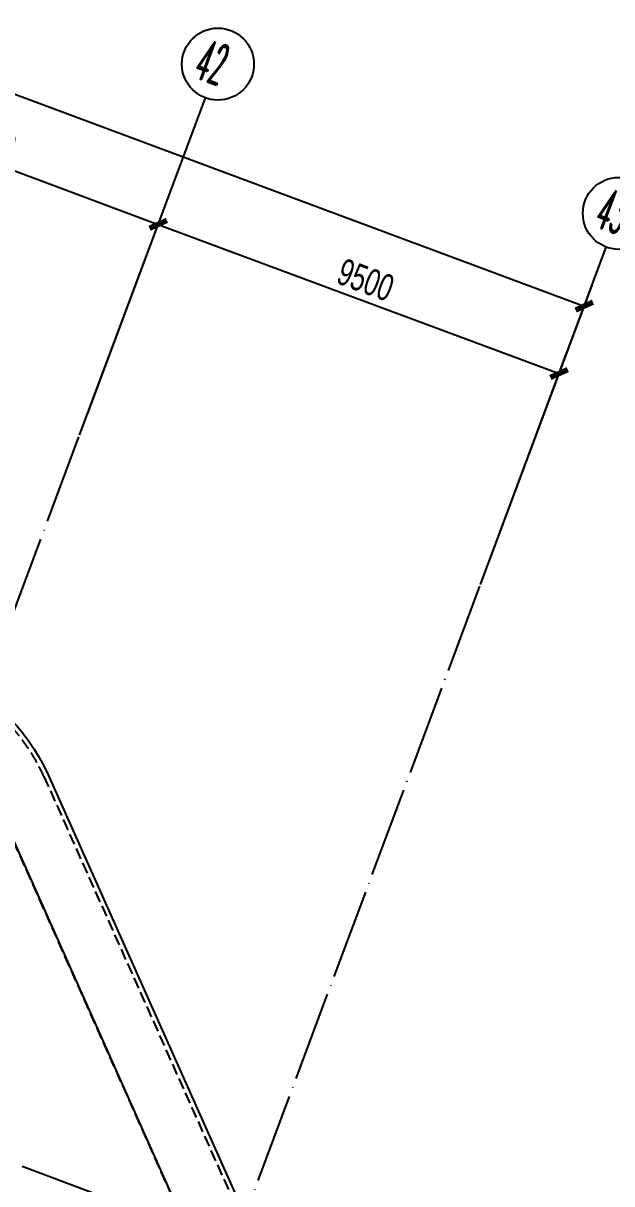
# Model space of a CAD drawing. Header units: millimetres. Extents: x 600121811 to 600690586, y 3472921280 to 3473279938.
# Drawn here: x 600582831 to 600595900, y 3473078158 to 3473103954 of the extents above; entities that cross this region are included whole.
import ezdxf
from ezdxf.enums import TextEntityAlignment as Align

# ---------------------------------------------------------------- set-up
doc = ezdxf.new("R2010")
doc.units = ezdxf.units.MM
doc.header["$LTSCALE"] = 1000
doc.linetypes.add('AX-MALL-GIRD-200$0$DOTE', pattern=[2.42, 2, -0.2, 0.02, -0.2])
doc.linetypes.add('AX-MALL-WALL-GJ$0$DASH', pattern=[0.35, 0.25, -0.1])
doc.layers.get('0').update_dxf_attribs({"linetype": 'CONTINUOUS'})
for name, color, linetype in [('AX-MALL-GIRD-200$0$A-Grid', 222, 'AX-MALL-GIRD-200$0$DOTE'), ('AX-MALL-GIRD-200$0$A-Grid-Iden', 11, 'CONTINUOUS'), ('AX-MALL-GJ-200$0$A-Anno-Note', 241, 'CONTINUOUS'), ('AX-MALL-WALL-GJ$0$A-Detl-Patt', 8, 'CONTINUOUS'), ('AX-MALL-WALL-GJ$0$A-Detl-Thin', 131, 'CONTINUOUS'), ('AX-MALL-WALL-GJ$0$A-SEE', 254, 'CONTINUOUS'), ('AXIS_TEXT', 7, 'CONTINUOUS')]:
    doc.layers.add(name, color=color, linetype=linetype)
doc.styles.add('AX-MALL-GIRD-200$0$_TCH_AXIS', font='ROMAND.shx', dxfattribs={"width": 0.7, "height": 5, "bigfont": 'zy_cn.shx'})
doc.styles.add('AX-MALL-GIRD-200$0$_TCH_DIM_T3', font='zy_en.shx', dxfattribs={"width": 0.7, "bigfont": 'zy_cn.shx'})
doc.styles.add('COMPLEX', font='COMPLEX')
doc.dimstyles.new('AX-MALL-GIRD-200$0$_TCH_ARCH&&200', dxfattribs={"dimtxt": 595, "dimasz": 300, "dimexe": 500, "dimexo": 500, "dimgap": 152.5, "dimtad": 1, "dimdec": 0, "dimzin": 0, "dimdsep": 46, "dimtxsty": 'AX-MALL-GIRD-200$0$_TCH_DIM_T3', "dimblk": 'AX-MALL-GIRD-200$0$_ArchTick', "dimcen": 0.09, "dimclrt": 7, "dimazin": 2, "dimtfac": 1, "dimtdec": 0, "dimtix": 1, "dimtmove": 2, "dimatfit": 3, "dimfxl": 500, "dimtolj": 1, "dimtzin": 0, "dimarcsym": 0})

# ---------------------------------------------------------------- blocks, each defined once
blk = doc.blocks.new('_AXISO')
blk.add_circle((0, 0), 0.5)
at = {"layer": 'AXIS_TEXT', "style": 'COMPLEX', "width": 1.041667}
blk.add_attdef('A', text='', height=0.56, dxfattribs=at).set_placement((-0.25, -0.28), (0.25, -0.28), align=Align.FIT)
blk = doc.blocks.new('AX-MALL-GIRD-200$0$_ArchTick')
at = {"color": 0, "linetype": 'ByBlock', "const_width": 0.4}
blk.add_lwpolyline([(-0.5, -0.5), (0.5, 0.5)], dxfattribs=at)
blk = doc.blocks.new('*D117')
at = {"layer": 'AX-MALL-GIRD-200$0$A-Grid-Iden', "color": 0, "lineweight": -2, "transparency": 16777216}
for p, q in [((600267990, 3473213085), (600270294, 3473219270)), ((600270119, 3473218801), (600595289, 3473097666)), ((600593160, 3473091950), (600595464, 3473098134))]:
    blk.add_line(p, q, dxfattribs=at)
at = {"layer": 'AX-MALL-GIRD-200$0$A-Grid-Iden', "color": 0, "lineweight": -2, "transparency": 16777216, "xscale": 300, "yscale": 300, "zscale": 300}
for p, rotation in [((600270119, 3473218801), 159.568161308997), ((600595289, 3473097666), 339.568161308997)]:
    blk.add_blockref('AX-MALL-GIRD-200$0$_ArchTick', p, dxfattribs=dict(at, rotation=rotation))
at = {"layer": 'AX-MALL-GIRD-200$0$A-Grid-Iden', "color": 7, "transparency": 16777216, "insert": (600432861, 3473158655), "char_height": 595, "attachment_point": 5, "rotation": 339.5682, "style": 'AX-MALL-GIRD-200$0$_TCH_DIM_T3'}
blk.add_mtext('\\A1;347000', dxfattribs=at)
blk = doc.blocks.new('*D158')
at = {"layer": 'AX-MALL-GIRD-200$0$A-Grid-Iden', "color": 0, "lineweight": -2, "transparency": 16777216}
for p, q in [((600576386, 3473098198), (600578131, 3473102884)), ((600577957, 3473102415), (600585828, 3473099483)), ((600584257, 3473095266), (600586003, 3473099952))]:
    blk.add_line(p, q, dxfattribs=at)
at = {"layer": 'AX-MALL-GIRD-200$0$A-Grid-Iden', "color": 0, "lineweight": -2, "transparency": 16777216, "xscale": 300, "yscale": 300, "zscale": 300}
for p, rotation in [((600577957, 3473102415), 159.5681613094948), ((600585828, 3473099483), 339.5681613094948)]:
    blk.add_blockref('AX-MALL-GIRD-200$0$_ArchTick', p, dxfattribs=dict(at, rotation=rotation))
at = {"layer": 'AX-MALL-GIRD-200$0$A-Grid-Iden', "color": 7, "transparency": 16777216, "insert": (600582049, 3473101371), "char_height": 595, "attachment_point": 5, "rotation": 339.5682, "style": 'AX-MALL-GIRD-200$0$_TCH_DIM_T3'}
blk.add_mtext('\\A1;8400', dxfattribs=at)
blk = doc.blocks.new('*D159')
at = {"layer": 'AX-MALL-GIRD-200$0$A-Grid-Iden', "color": 0, "lineweight": -2, "transparency": 16777216}
for p, q in [((600584257, 3473095266), (600586003, 3473099952)), ((600585828, 3473099483), (600594730, 3473096167)), ((600593160, 3473091950), (600594905, 3473096635))]:
    blk.add_line(p, q, dxfattribs=at)
at = {"layer": 'AX-MALL-GIRD-200$0$A-Grid-Iden', "color": 0, "lineweight": -2, "transparency": 16777216, "xscale": 300, "yscale": 300, "zscale": 300}
for p, rotation in [((600585828, 3473099483), 159.5681613084137), ((600594730, 3473096167), 339.5681613084137)]:
    blk.add_blockref('AX-MALL-GIRD-200$0$_ArchTick', p, dxfattribs=dict(at, rotation=rotation))
at = {"layer": 'AX-MALL-GIRD-200$0$A-Grid-Iden', "color": 7, "transparency": 16777216, "insert": (600590436, 3473098246), "char_height": 595, "attachment_point": 5, "rotation": 339.5682, "style": 'AX-MALL-GIRD-200$0$_TCH_DIM_T3'}
blk.add_mtext('\\A1;9500', dxfattribs=at)
blk = doc.blocks.new('AX-MALL-GIRD-200')
at = {"layer": 'AX-MALL-GIRD-200$0$A-Grid'}
for p, q in [((600244912.4, 3473204423), (600602808.4, 3473071096.2)), ((600545353.1, 3472990833.8), (600584082.6, 3473094797.5)), ((600554255.4, 3472987517.4), (600592985, 3473091481.2))]:
    blk.add_line(p, q, dxfattribs=at)
at = {"layer": 'AX-MALL-GIRD-200$0$A-Grid-Iden'}
for p, q in [((600584082.6, 3473094797.5), (600586875.4, 3473102294.3)), ((600592985, 3473091481.2), (600595777.7, 3473098977.9))]:
    blk.add_line(p, q, dxfattribs=at)
ref = blk.add_blockref('_AXISO', (600587154.6, 3473103043.9), dxfattribs=dict(at, xscale=1600, yscale=1600, zscale=1600))
ref.add_attrib('A', '42', dxfattribs={"height": 905.1, "rotation": 339.56816, "style": 'AX-MALL-GIRD-200$0$_TCH_AXIS', "width": 0.525}).set_placement((600586572.6, 3473102777.8), (600587166.3, 3473102556.7), align=Align.FIT)
ref = blk.add_blockref('_AXISO', (600596057, 3473099727.5), dxfattribs=dict(at, xscale=1600, yscale=1600, zscale=1600))
ref.add_attrib('A', '43', dxfattribs={"height": 905.1, "rotation": 339.56816, "style": 'AX-MALL-GIRD-200$0$_TCH_AXIS', "width": 0.525}).set_placement((600595474.9, 3473099461.4), (600596068.6, 3473099240.3), align=Align.FIT)
for base, p1, p2, picture, middle in [((600595289, 3473097665.9), (600267815.4, 3473212616.4), (600592985, 3473091481.2), '*D117', (600432861.3, 3473158655.2)), ((600585828.1, 3473099483), (600576211.1, 3473097729.9), (600584082.6, 3473094797.5), '*D158', (600582049.4, 3473101370.9)), ((600594730.4, 3473096166.6), (600584082.6, 3473094797.5), (600592985, 3473091481.2), '*D159', (600590436.4, 3473098246.5))]:
    dim = blk.add_linear_dim(base=base, p1=p1, p2=p2, angle=339.56816, dimstyle='AX-MALL-GIRD-200$0$_TCH_ARCH&&200', override={"dimgap": 0}, dxfattribs=at)
    dim.commit()
    dim.dimension.update_dxf_attribs({"geometry": picture, "text_midpoint": middle, "dimtype": 129, "text_rotation": 339.56816})
blk = doc.blocks.new('AX-MALL-WALL-GJ')
at = {"layer": 'AX-MALL-WALL-GJ$0$A-Detl-Patt', "linetype": 'AX-MALL-WALL-GJ$0$DASH'}
blk.add_lwpolyline([(600574115, 3473090689), (600574185, 3473090877, -0.414214), (600575471, 3473091465), (600580921, 3473089434, -0.201291), (600583291, 3473087210), (600593528, 3473064264, -0.196536), (600593628, 3473061086), (600591893, 3473056428, -0.414214), (600590607, 3473055840), (600590419, 3473055909), (600592490, 3473061467, 0.196536), (600592416, 3473063812), (600582212, 3473086682, 0.201291), (600580463, 3473088324)], format="xyb", close=True, dxfattribs=at)
at = {"layer": 'AX-MALL-WALL-GJ$0$A-Detl-Thin'}
blk.add_lwpolyline([(600574021, 3473090724), (600574091, 3473090911, -0.414214), (600575506, 3473091558), (600580956, 3473089528, -0.201291), (600583382, 3473087250), (600593619, 3473064304, -0.196536), (600593722, 3473061051), (600591987, 3473056393, -0.414214), (600590572, 3473055746), (600590384, 3473055816), (600592490, 3473061467, 0.196536), (600592416, 3473063812), (600582212, 3473086682, 0.201291), (600580463, 3473088324)], format="xyb", close=True, dxfattribs=at)
at = {"layer": 'AX-MALL-WALL-GJ$0$A-SEE'}
blk.add_blockref('AX-MALL-GIRD-200', (0, 0), dxfattribs=at)

msp = doc.modelspace()

# ---------------------------------------------------------------- block references
at = {"layer": 'AX-MALL-GJ-200$0$A-Anno-Note'}
msp.add_blockref('AX-MALL-WALL-GJ', (0, 0), dxfattribs=at)

doc.saveas('drawing.dxf')
